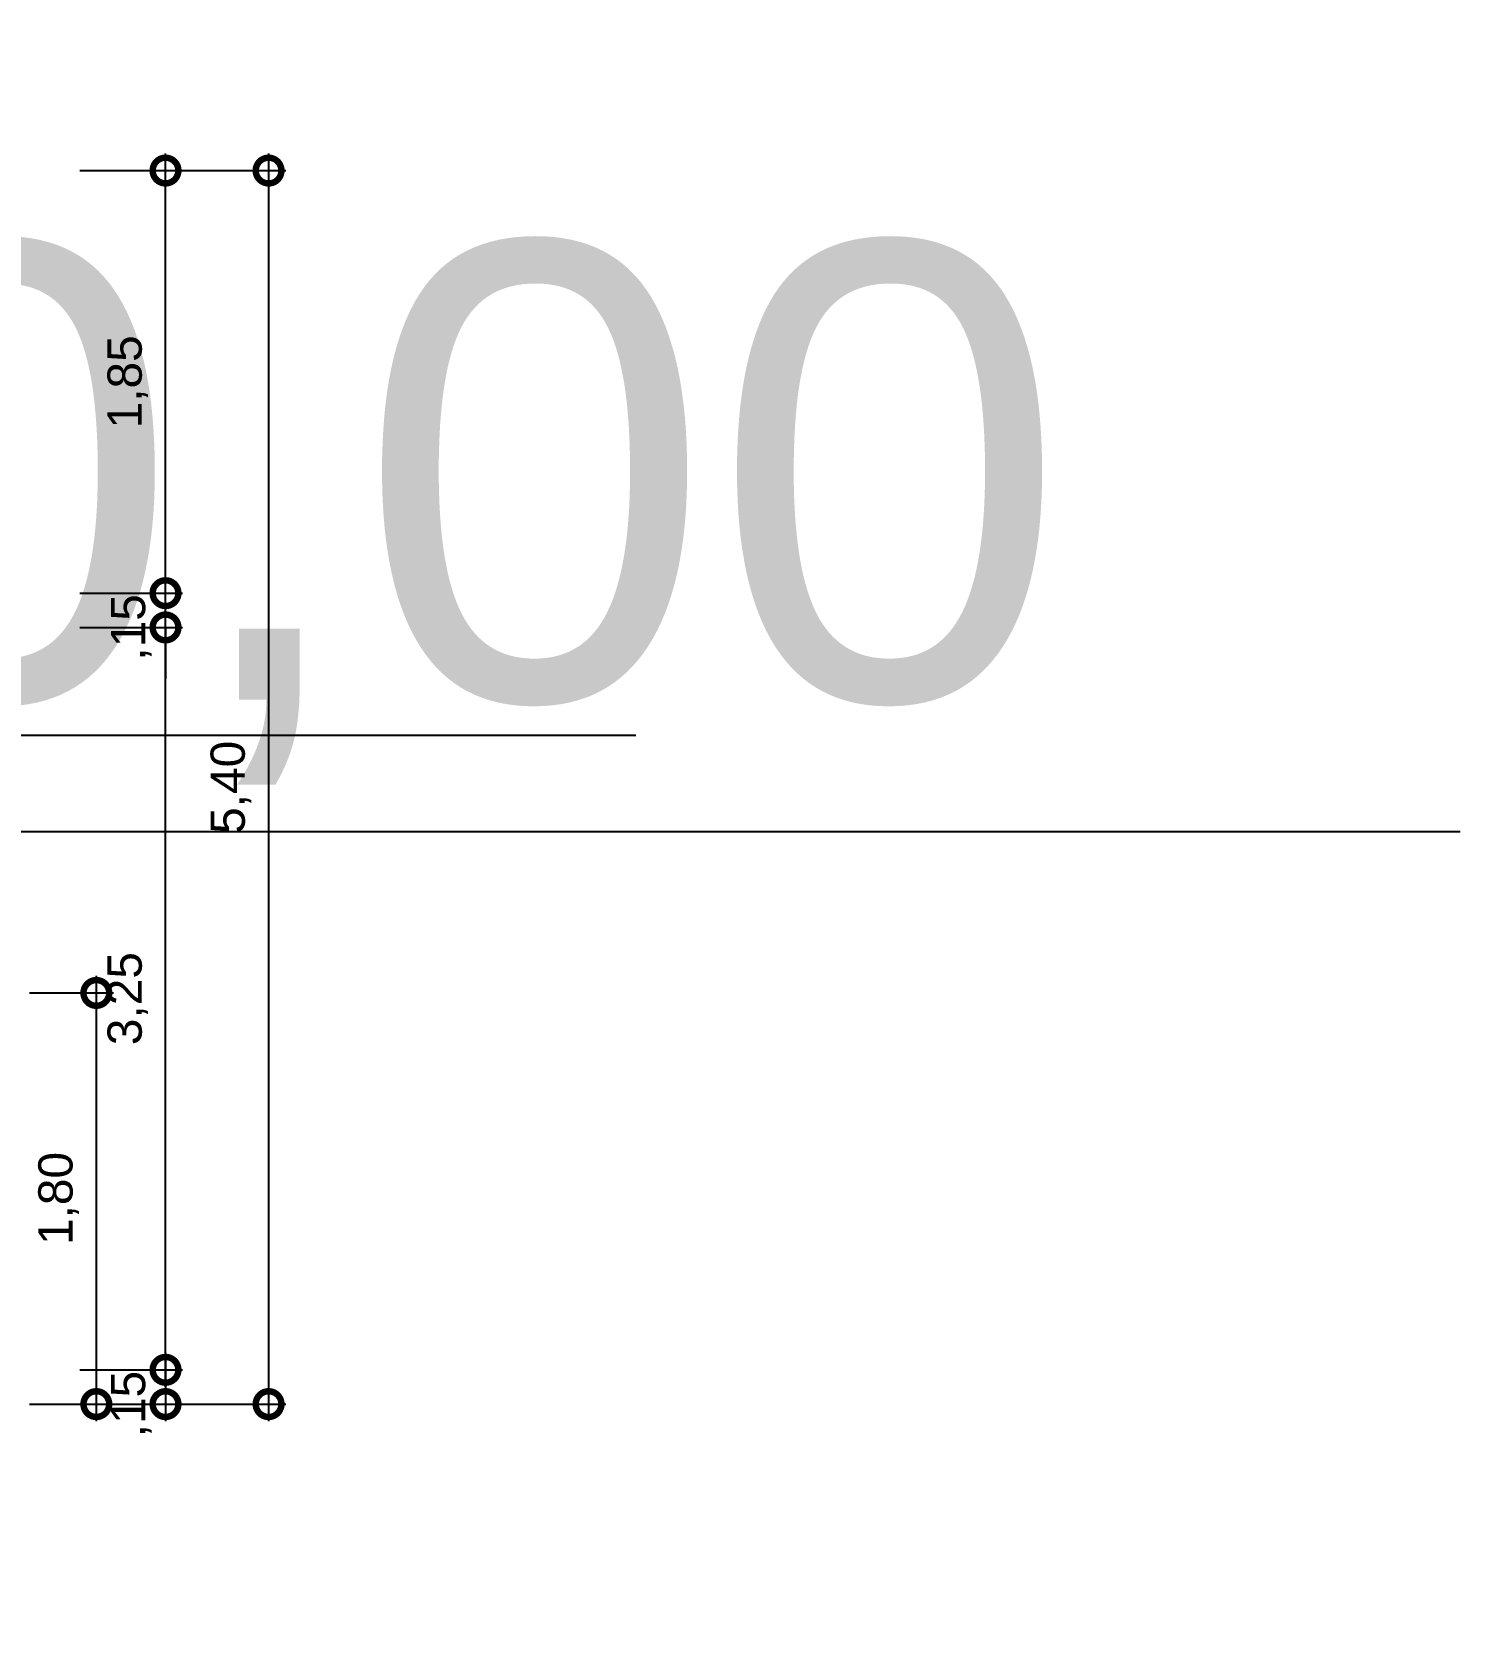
# Model space of a CAD drawing. Header units: metres. Extents: x 6220 to 6377, y 4091 to 4165.
# Drawn here: x 6234.05 to 6240.3, y 4124.12 to 4131.12 of the extents above; entities that cross this region are included whole.
import ezdxf

# ---------------------------------------------------------------- set-up
doc = ezdxf.new("R2010")
doc.units = ezdxf.units.M
doc.header["$LTSCALE"] = 0.05
for name, color, linetype in [('0 @ 0.075', 7, 'Continuous'), ('0 @ 0.1', 7, 'Continuous'), ('0 @ 1', 7, 'Continuous'), ('ALV_VS', 2, 'Continuous'), ('SIMB_01', 1, 'Continuous'), ('SIMB_C3', 253, 'Continuous')]:
    doc.layers.add(name, color=color, linetype=linetype)
doc.layers.add('COTA AZUL', color=5, linetype='Continuous', lineweight=25, true_color=0x0000ff)
doc.styles.add('arial', font='arial.ttf')
doc.styles.add('cota', font='arial.ttf')
doc.dimstyles.new('Info 01 - annot', dxfattribs={"dimtxt": 2, "dimasz": 3, "dimexe": 1, "dimexo": 1, "dimgap": 1, "dimtad": 1, "dimzin": 4, "dimtxsty": 'arial', "dimblk": 'DOTSMALL', "dimcen": 2, "dimdle": 1, "dimclrd": 256, "dimclre": 256, "dimclrt": 1, "dimazin": 2, "dimtfac": 0.09, "dimtmove": 2, "dimatfit": 2, "dimfxl": 5, "dimfxlon": 1, "dimtolj": 1, "dimtzin": 4, "dimlwd": -1, "dimarcsym": 1})

# ---------------------------------------------------------------- blocks, each defined once
blk = doc.blocks.new('_DotSmall')
at = {"color": 0, "linetype": 'ByBlock', "const_width": 0.5}
blk.add_lwpolyline([(-0.0625, 0, 1), (0.0625, 0, 1)], format="xyb", close=True, dxfattribs=at)
blk = doc.blocks.new('*D27')
at = {"layer": 'COTA AZUL', "transparency": 16777216}
blk.add_line((6234.6302, 4125.3371), (6234.6302, 4125.0371), dxfattribs=at)
at = {"layer": 'COTA AZUL', "lineweight": -2, "transparency": 16777216}
for p, q in [((6234.2552, 4125.2621), (6234.7052, 4125.2621)), ((6234.2552, 4125.1121), (6234.7052, 4125.1121))]:
    blk.add_line(p, q, dxfattribs=at)
at = {"layer": 'Defpoints', "color": 0, "transparency": 16777216}
for p in [(6233.8103, 4125.2621), (6233.9603, 4125.1121), (6234.6302, 4125.1121)]:
    blk.add_point(p, dxfattribs=at)
at = {"layer": 'COTA AZUL', "transparency": 16777216, "xscale": 0.225, "yscale": 0.225, "zscale": 0.225}
for p, rotation in [((6234.6302, 4125.2621), 90), ((6234.6302, 4125.1121), 270)]:
    blk.add_blockref('_DotSmall', p, dxfattribs=dict(at, rotation=rotation))
at = {"layer": 'COTA AZUL', "color": 1, "transparency": 16777216, "insert": (6234.4802, 4125.1121), "char_height": 0.15, "attachment_point": 5, "rotation": 90, "style": 'arial'}
blk.add_mtext('\\A1;,15', dxfattribs=at)
blk = doc.blocks.new('*D28')
at = {"layer": 'COTA AZUL', "transparency": 16777216}
blk.add_line((6234.6302, 4125.1871), (6234.6302, 4128.5871), dxfattribs=at)
at = {"layer": 'COTA AZUL', "lineweight": -2, "transparency": 16777216}
for p, q in [((6234.2552, 4128.5121), (6234.7052, 4128.5121)), ((6234.2552, 4125.2621), (6234.7052, 4125.2621))]:
    blk.add_line(p, q, dxfattribs=at)
at = {"layer": 'Defpoints', "color": 0, "transparency": 16777216}
for p in [(6233.8103, 4128.5121), (6234.6302, 4128.5121), (6233.8103, 4125.2621)]:
    blk.add_point(p, dxfattribs=at)
at = {"layer": 'COTA AZUL', "transparency": 16777216, "xscale": 0.225, "yscale": 0.225, "zscale": 0.225}
for p, rotation in [((6234.6302, 4128.5121), 90), ((6234.6302, 4125.2621), 270)]:
    blk.add_blockref('_DotSmall', p, dxfattribs=dict(at, rotation=rotation))
at = {"layer": 'COTA AZUL', "color": 1, "transparency": 16777216, "insert": (6234.4651, 4126.8871), "char_height": 0.15, "attachment_point": 5, "rotation": 90, "style": 'arial'}
blk.add_mtext('\\A1;3,25', dxfattribs=at)
blk = doc.blocks.new('*D29')
at = {"layer": 'COTA AZUL', "transparency": 16777216}
blk.add_line((6234.6302, 4128.5871), (6234.6302, 4130.5871), dxfattribs=at)
at = {"layer": 'COTA AZUL', "lineweight": -2, "transparency": 16777216}
for p, q in [((6234.2552, 4130.5121), (6234.7052, 4130.5121)), ((6234.2552, 4128.6621), (6234.7052, 4128.6621))]:
    blk.add_line(p, q, dxfattribs=at)
at = {"layer": 'Defpoints', "color": 0, "transparency": 16777216}
for p in [(6233.9603, 4130.5121), (6234.6302, 4130.5121), (6233.8103, 4128.6621)]:
    blk.add_point(p, dxfattribs=at)
at = {"layer": 'COTA AZUL', "transparency": 16777216, "xscale": 0.225, "yscale": 0.225, "zscale": 0.225}
for p, rotation in [((6234.6302, 4130.5121), 90), ((6234.6302, 4128.6621), 270)]:
    blk.add_blockref('_DotSmall', p, dxfattribs=dict(at, rotation=rotation))
at = {"layer": 'COTA AZUL', "color": 1, "transparency": 16777216, "insert": (6234.4651, 4129.5871), "char_height": 0.15, "attachment_point": 5, "rotation": 90, "style": 'arial'}
blk.add_mtext('\\A1;1,85', dxfattribs=at)
blk = doc.blocks.new('*D30')
at = {"layer": 'COTA AZUL', "transparency": 16777216}
for p, q in [((6234.6302, 4128.6621), (6234.6302, 4128.8871)), ((6234.6302, 4128.5121), (6234.6302, 4128.6621)), ((6234.6302, 4128.5121), (6234.6302, 4128.2871))]:
    blk.add_line(p, q, dxfattribs=at)
at = {"layer": 'COTA AZUL', "lineweight": -2, "transparency": 16777216}
for p, q in [((6234.6302, 4128.6621), (6234.7052, 4128.6621)), ((6234.6302, 4128.5121), (6234.7052, 4128.5121))]:
    blk.add_line(p, q, dxfattribs=at)
at = {"layer": 'Defpoints', "color": 0, "transparency": 16777216}
for p in [(6234.6302, 4128.6621), (6234.6302, 4128.6621), (6234.6302, 4128.5121)]:
    blk.add_point(p, dxfattribs=at)
at = {"layer": 'COTA AZUL', "transparency": 16777216, "xscale": 0.225, "yscale": 0.225, "zscale": 0.225}
for p, rotation in [((6234.6302, 4128.6621), 270), ((6234.6302, 4128.5121), 90)]:
    blk.add_blockref('_DotSmall', p, dxfattribs=dict(at, rotation=rotation))
at = {"layer": 'COTA AZUL', "color": 1, "transparency": 16777216, "insert": (6234.4802, 4128.5121), "char_height": 0.15, "attachment_point": 5, "rotation": 90, "style": 'arial'}
blk.add_mtext('\\A1;,15', dxfattribs=at)
blk = doc.blocks.new('*D31')
at = {"layer": 'COTA AZUL', "transparency": 16777216}
blk.add_line((6235.0813, 4130.5871), (6235.0813, 4125.0371), dxfattribs=at)
at = {"layer": 'COTA AZUL', "lineweight": -2, "transparency": 16777216}
for p, q in [((6234.7063, 4130.5121), (6235.1563, 4130.5121)), ((6234.7063, 4125.1121), (6235.1563, 4125.1121))]:
    blk.add_line(p, q, dxfattribs=at)
at = {"layer": 'Defpoints', "color": 0, "transparency": 16777216}
for p in [(6233.9603, 4130.5121), (6230.7603, 4125.1121), (6235.0813, 4125.1121)]:
    blk.add_point(p, dxfattribs=at)
at = {"layer": 'COTA AZUL', "transparency": 16777216, "xscale": 0.225, "yscale": 0.225, "zscale": 0.225}
for p, rotation in [((6235.0813, 4130.5121), 90), ((6235.0813, 4125.1121), 270)]:
    blk.add_blockref('_DotSmall', p, dxfattribs=dict(at, rotation=rotation))
at = {"layer": 'COTA AZUL', "color": 1, "transparency": 16777216, "insert": (6234.9162, 4127.8121), "char_height": 0.15, "attachment_point": 5, "rotation": 90, "style": 'arial'}
blk.add_mtext('\\A1;5,40', dxfattribs=at)
blk = doc.blocks.new('*D38')
at = {"layer": 'COTA AZUL', "transparency": 16777216}
blk.add_line((6234.3274, 4125.0371), (6234.3274, 4126.9871), dxfattribs=at)
at = {"layer": 'COTA AZUL', "lineweight": -2, "transparency": 16777216}
for p, q in [((6234.0353, 4126.9121), (6234.4024, 4126.9121)), ((6234.0353, 4125.1121), (6234.4024, 4125.1121))]:
    blk.add_line(p, q, dxfattribs=at)
at = {"layer": 'Defpoints', "color": 0, "transparency": 16777216}
for p in [(6233.9603, 4126.9121), (6234.3274, 4126.9121), (6233.9603, 4125.1121)]:
    blk.add_point(p, dxfattribs=at)
at = {"layer": 'COTA AZUL', "transparency": 16777216, "xscale": 0.225, "yscale": 0.225, "zscale": 0.225}
for p, rotation in [((6234.3274, 4126.9121), 90), ((6234.3274, 4125.1121), 270)]:
    blk.add_blockref('_DotSmall', p, dxfattribs=dict(at, rotation=rotation))
at = {"layer": 'COTA AZUL', "color": 1, "transparency": 16777216, "insert": (6234.1622, 4126.0121), "char_height": 0.15, "attachment_point": 5, "rotation": 90, "style": 'arial'}
blk.add_mtext('\\A1;1,80', dxfattribs=at)
blk = doc.blocks.new('*U160')
at = {"layer": 'SIMB_C3', "transparency": 33554587}
h = blk.add_hatch(color=256, dxfattribs=at)
h.dxf.hatch_style = 1
h.paths.add_polyline_path([(0, 2.5, 0.414214), (-2.5, 0), (0, 0)])
h.paths.add_polyline_path([(2.5, 0), (0, 0), (0, -2.5, 0.414214)])
at = {"layer": 'SIMB_01'}
for p, q in [((0, 3.5), (0, -3.5)), ((-3.5, 0), (12.1125, 0))]:
    blk.add_line(p, q, dxfattribs=at)
blk.add_circle((0, 0), 2.5, dxfattribs=at)
at = {"layer": 'SIMB_01', "style": 'cota'}
blk.add_attdef('00,00', (4.9551, 0.5764), '', height=2, dxfattribs=at)
blk = doc.blocks.new('*U427')
at = {"layer": '0 @ 0.075', "xscale": 0.075, "yscale": 0.075, "zscale": 0.075}
blk.add_blockref('*U160', (6228.1837, 4127.6188), dxfattribs=at).add_auto_attribs({'00,00': '0,00'})
at = {"layer": '0 @ 0.1', "xscale": 0.1, "yscale": 0.1, "zscale": 0.1}
blk.add_blockref('*U160', (6228.1837, 4127.6188), dxfattribs=at).add_auto_attribs({'00,00': '0,00'})
at = {"layer": '0 @ 1'}
blk.add_blockref('*U160', (6228.1837, 4127.6188), dxfattribs=at).add_auto_attribs({'00,00': '0,00'})

msp = doc.modelspace()

# ---------------------------------------------------------------- linework, layer by layer
at = {"layer": 'ALV_VS'}
msp.add_line((6221.5745, 4128.0407), (6236.688, 4128.0407), dxfattribs=at)

# ---------------------------------------------------------------- block references
msp.add_blockref('*U427', (0, 0))

# ---------------------------------------------------------------- dimensions: what is measured, and where the dimension line sits
at = {"layer": 'COTA AZUL'}
for base, p1, p2, picture, middle in [((6235.0813, 4125.1121), (6233.9603, 4130.5121), (6230.7603, 4125.1121), '*D31', (6234.9162, 4127.8121)), ((6234.6302, 4130.5121), (6233.8103, 4128.6621), (6233.9603, 4130.5121), '*D29', (6234.4651, 4129.5871)), ((6234.6302, 4128.5121), (6233.8103, 4125.2621), (6233.8103, 4128.5121), '*D28', (6234.4651, 4126.8871)), ((6234.3274, 4126.9121), (6233.9603, 4125.1121), (6233.9603, 4126.9121), '*D38', (6234.1622, 4126.0121))]:
    dim = msp.add_linear_dim(base=base, p1=p1, p2=p2, angle=90, dimstyle='Info 01 - annot', dxfattribs=at)
    dim.commit()
    dim.dimension.update_dxf_attribs({"geometry": picture, "text_midpoint": middle})
for base, p1, p2, picture, middle in [((6234.6302, 4128.6621), (6234.6302, 4128.5121), (6234.6302, 4128.6621), '*D30', (6234.4802, 4128.5121)), ((6234.6302, 4125.1121), (6233.8103, 4125.2621), (6233.9603, 4125.1121), '*D27', (6234.4802, 4125.1121))]:
    dim = msp.add_linear_dim(base=base, p1=p1, p2=p2, angle=90, dimstyle='Info 01 - annot', dxfattribs=at)
    dim.commit()
    dim.dimension.update_dxf_attribs({"geometry": picture, "text_midpoint": middle, "dimtype": 160})

doc.saveas('drawing.dxf')
